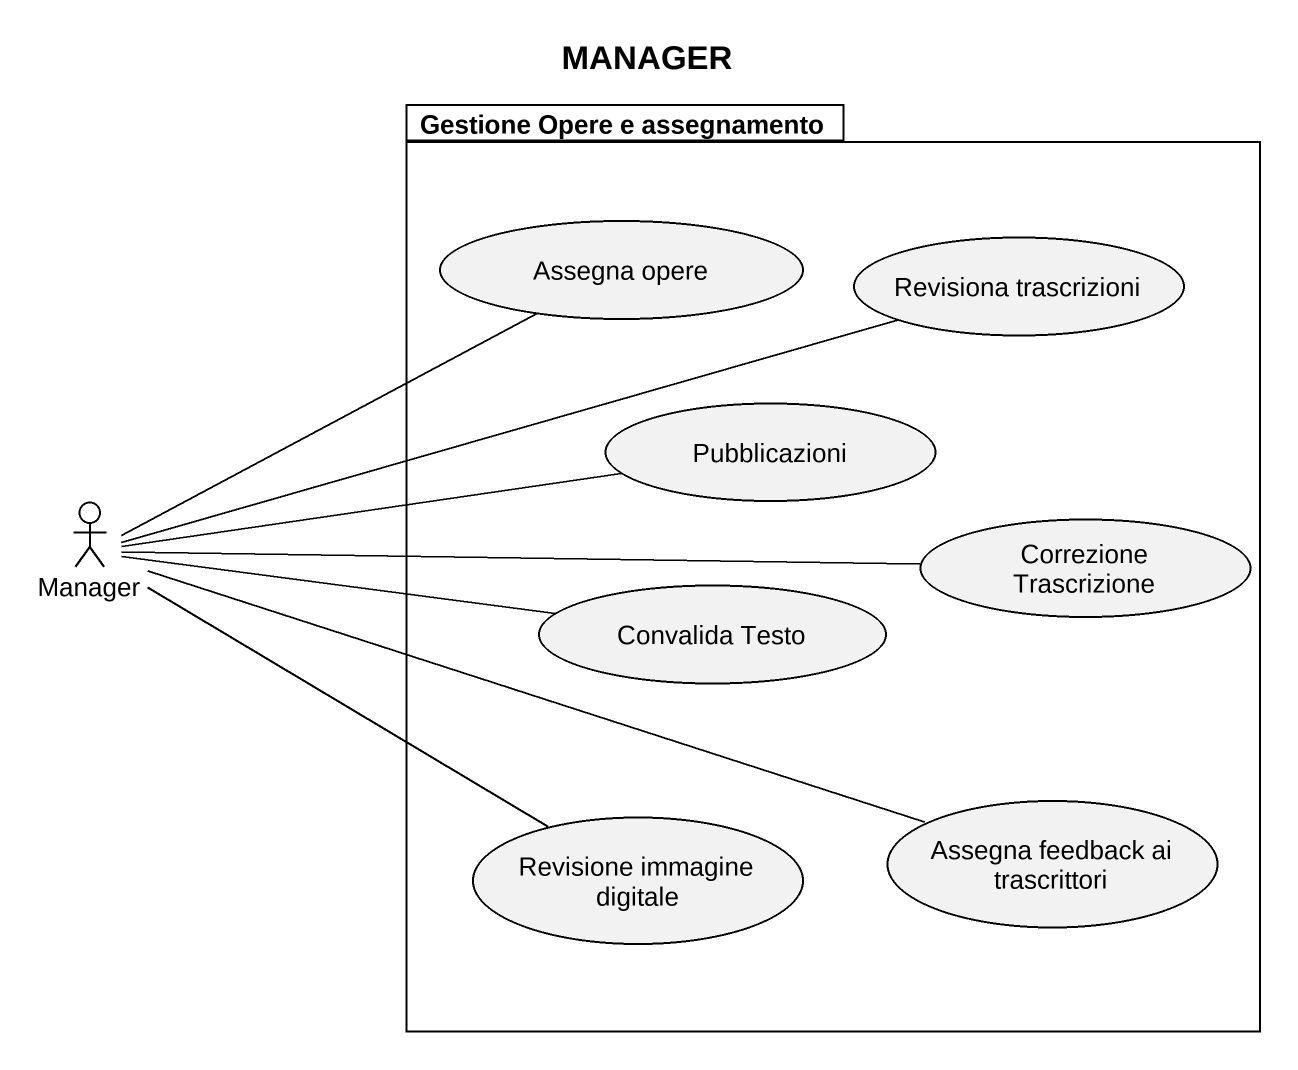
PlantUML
@startuml
title MANAGER
package "Gestione Opere e assegnamento" as Gestione_Opere_e {
  usecase "Assegna opere" as Assegna_opere
  usecase "Revisiona trascrizioni" as Revisiona_trascrizioni
  usecase Pubblicazioni
  usecase "Correzione Trascrizione" as Correzione_Trascrizione
  usecase "Convalida Testo" as Convalida_Testo
  usecase "Revisione immagine digitale" as Revisione_immagine_digitale
  usecase "Assegna feedback ai trascrittori" as Assegna_feedback_ai
}
actor Manager
Pubblicazioni -left- Manager
Manager -right- Assegna_opere
Manager -right- Revisiona_trascrizioni
Manager -right- Correzione_Trascrizione
Manager -right- Convalida_Testo
Manager -- Revisione_immagine_digitale
Manager -right- Assegna_feedback_ai
@enduml
